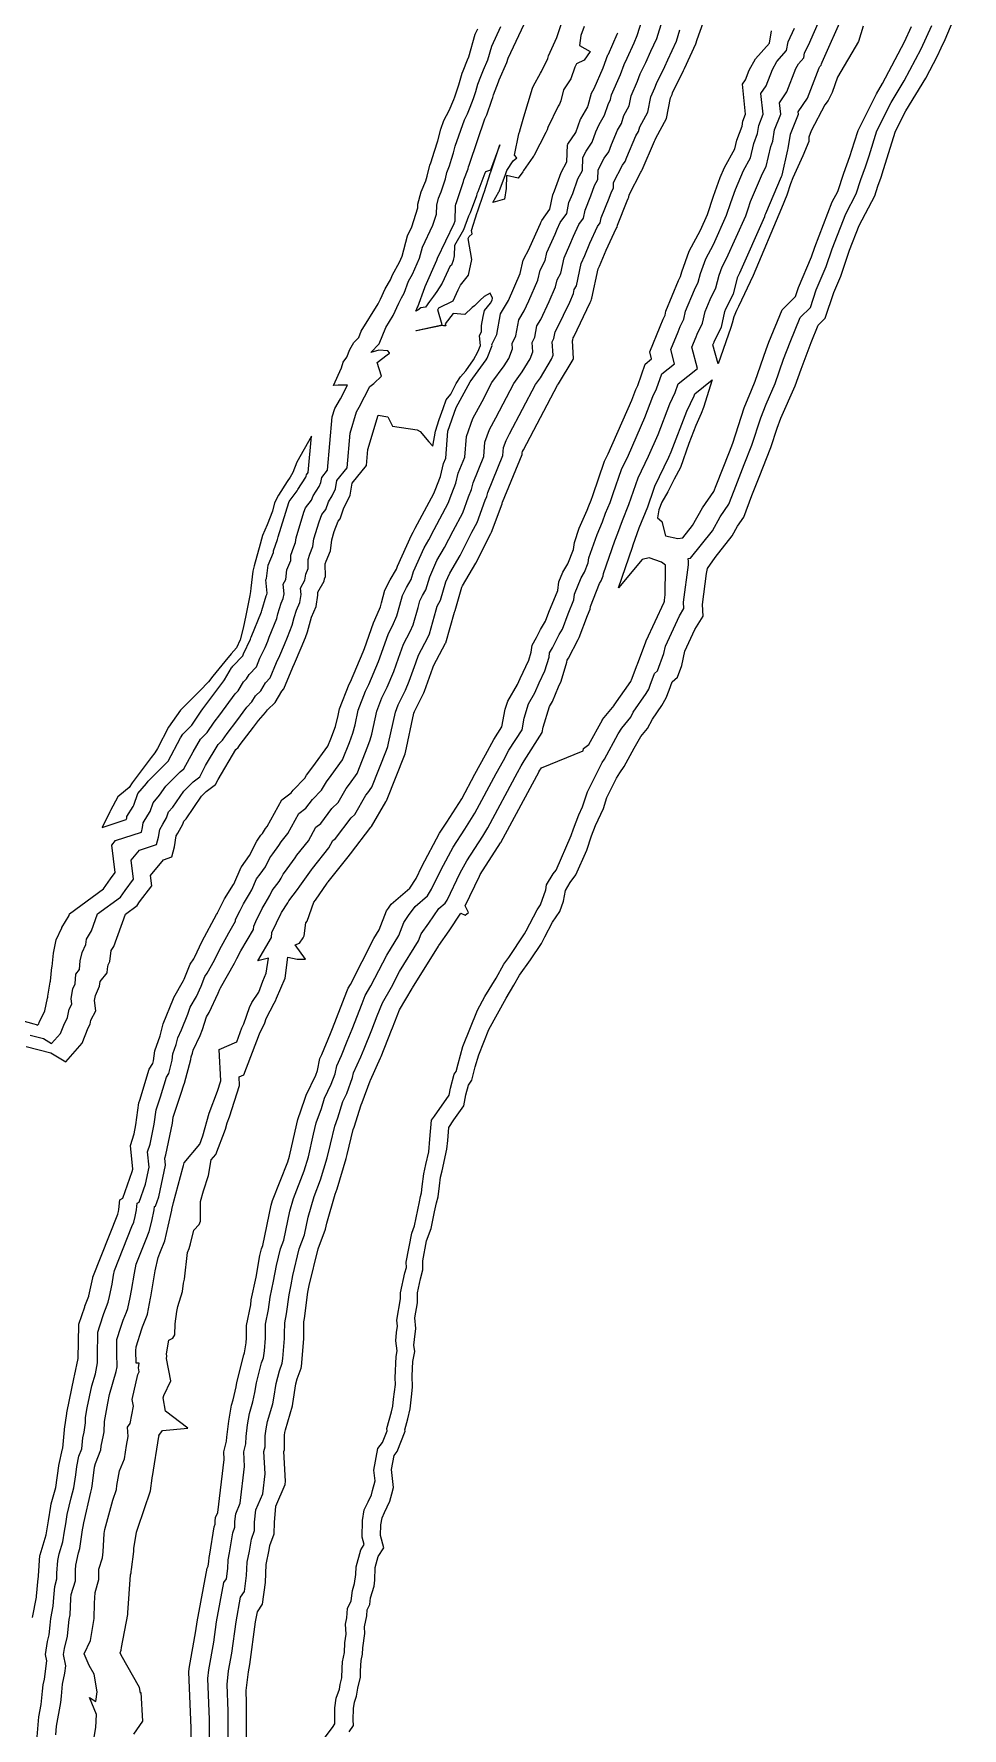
# Model space of a CAD drawing. Header units: inches. Extents: x 808357 to 808943, y 9157055 to 9157847.
# Drawn here: x 808801.4 to 808938.7, y 9157450.9 to 9157701.6 of the extents above; entities that cross this region are included whole.
import ezdxf

# ---------------------------------------------------------------- set-up
doc = ezdxf.new("R2010")
doc.units = ezdxf.units.IN
doc.header["$MEASUREMENT"] = 0

msp = doc.modelspace()

# ---------------------------------------------------------------- linework, layer by layer
for points, elevation in [([(808848.06, 9157450.36), (808848.68, 9157451.27), (808848.67, 9157452.15), (808848.71, 9157453.81), (808848.84, 9157454.76), (808849.14, 9157455.64), (808849.33, 9157456.8), (808849.73, 9157458.44), (808849.76, 9157459.38), (808849.84, 9157460.89), (808850.03, 9157461.83), (808850.07, 9157462.77), (808850.4, 9157464.9), (808850.32, 9157465.88), (808850.66, 9157467.51), (808850.73, 9157468.41), (808851.1, 9157469.17), (808851.21, 9157470.18), (808851.74, 9157471.91), (808851.88, 9157472.77), (808851.93, 9157474.65), (808852.36, 9157476.3), (808853.2, 9157477.57), (808852.72, 9157479.38), (808852.76, 9157480.99), (808852.93, 9157482.02), (808853.31, 9157482.79), (808854.1, 9157484.5), (808854.36, 9157485.57), (808854.61, 9157486.48), (808854.31, 9157489.16), (808854.7, 9157491.25), (808855.15, 9157491.84), (808856.33, 9157494.83), (808856.29, 9157495.04), (808856.76, 9157496.67), (808857.08, 9157498.13), (808857.26, 9157499.93), (808857.43, 9157501.36), (808857.37, 9157503.04), (808857.46, 9157505.13), (808857.78, 9157506.61), (808857.65, 9157507.58), (808857.72, 9157508.41), (808857.92, 9157510.02), (808857.79, 9157511.62), (808858.16, 9157513.81), (808858.16, 9157515.32), (808858.61, 9157517.35), (808858.96, 9157518.71), (808858.94, 9157520.04), (808859.5, 9157522.98), (808860.2, 9157524.84), (808860.7, 9157527.31), (808860.99, 9157528.64), (808861.24, 9157529.51), (808861.42, 9157531.14), (808861.59, 9157532.43), (808861.8, 9157533.36), (808862.52, 9157536.54), (808862.63, 9157537.84), (808862.79, 9157539.76), (808863.53, 9157540.89), (808865.02, 9157542.99), (808865.33, 9157544.59), (808865.72, 9157546.03), (808866.2, 9157546.75), (808866.72, 9157548.72), (808867.22, 9157550.51), (808868.73, 9157554.28), (808871.27, 9157558.92), (808872.44, 9157560.83), (808873.23, 9157562.3), (808874.89, 9157564.57), (808876.52, 9157566.99), (808876.98, 9157567.98), (808878.13, 9157570.14), (808879.2, 9157571.71), (808879.74, 9157573.25), (808880.04, 9157574.82), (808880.73, 9157576.01), (808881.61, 9157577.16), (808883.19, 9157580.77), (808883.9, 9157582.93), (808884.5, 9157584.45), (808885.67, 9157586.98), (808886.18, 9157588.58), (808887.62, 9157591.47), (808888.07, 9157592.22), (808888.72, 9157593.19), (808890.19, 9157595.89), (808891.22, 9157597.59), (808892.2, 9157598.77), (808892.91, 9157600.19), (808894.29, 9157602.19), (808894.95, 9157603.31), (808895.37, 9157604.45), (808895.83, 9157605.69), (808896.6, 9157606.38), (808897.25, 9157608.13), (808897.72, 9157610.23), (808899.2, 9157613.42), (808900.42, 9157615.43), (808900.33, 9157617.16), (808900.93, 9157621.74), (808901.08, 9157622.49), (808902.17, 9157624.11), (808904.71, 9157627.3), (808905.52, 9157628.74), (808906.44, 9157630.06), (808907.62, 9157633.28), (808908.68, 9157635.97), (808910.42, 9157640.38), (808911.35, 9157643.25), (808911.93, 9157644.7), (808914.04, 9157649.47), (808914.9, 9157651.98), (808916.39, 9157655.92), (808917.43, 9157658.46), (808918.47, 9157659.5), (808919.76, 9157663.28), (808920.78, 9157665.72), (808922.08, 9157669.58), (808923.49, 9157673.2), (808925.79, 9157677.6), (808926.26, 9157679.05), (808926.73, 9157680.35), (808927.1, 9157681.5), (808928.88, 9157687.15), (808930.39, 9157690.16), (808933.34, 9157695.02), (808935.08, 9157698.32), (808935.62, 9157699.52), (808936.2, 9157700.73), (808938.72, 9157706.74)], 2898), ([(808801.91, 9157449.62), (808802.17, 9157452.58), (808802.51, 9157454.41), (808802.72, 9157456.37), (808802.8, 9157457.31), (808802.98, 9157458.16), (808803.34, 9157460.88), (808803.14, 9157461.81), (808803.46, 9157463.7), (808803.71, 9157464.69), (808803.84, 9157466.13), (808803.95, 9157467.12), (808804.3, 9157468.97), (808804.36, 9157470.25), (808804.51, 9157471.88), (808804.84, 9157472.99), (808804.84, 9157473.85), (808804.97, 9157475.71), (808805.19, 9157476.7), (808805.72, 9157478.48), (808805.96, 9157480.03), (808806.15, 9157481.13), (808806.36, 9157482.5), (808806.92, 9157484.95), (808807.33, 9157486.44), (808807.62, 9157488.39), (808807.78, 9157489.62), (808808.1, 9157491.12), (808808.53, 9157492.2), (808808.67, 9157493.84), (808808.85, 9157494.68), (808809.05, 9157496.09), (808809.07, 9157496.87), (808809.32, 9157498.27), (808810.01, 9157501.55), (808810.52, 9157503.32), (808810.85, 9157504.97), (808810.82, 9157505.95), (808810.89, 9157509.49), (808811.18, 9157510.43), (808811.79, 9157512.26), (808812.04, 9157512.88), (808812.44, 9157513.9), (808812.61, 9157514.74), (808813, 9157516.58), (808813.22, 9157517.9), (808813.36, 9157518.59), (808815.93, 9157525.11), (808816.2, 9157525.75), (808816.41, 9157526.62), (808816.62, 9157527.6), (808816.7, 9157528.57), (808817, 9157528.72), (808817.93, 9157531.37), (808818.48, 9157533.9), (808818.25, 9157536.17), (808818.61, 9157537.28), (808819.23, 9157540.28), (808819.5, 9157542.36), (808820.14, 9157544.32), (808821.05, 9157547.21), (808821.37, 9157547.77), (808821.86, 9157549.71), (808822, 9157550.66), (808822.48, 9157552.05), (808822.73, 9157553.05), (808823.28, 9157554.23), (808824.21, 9157556.54), (808824.54, 9157557.55), (808825.46, 9157559.13), (808826.17, 9157560.68), (808826.72, 9157562.08), (808827.06, 9157562.59), (808828.14, 9157564.5), (808828.89, 9157566.04), (808830.25, 9157568.58), (808831.24, 9157570.28), (808831.26, 9157570.54), (808831.93, 9157571.87), (808832.41, 9157572.87), (808833.31, 9157574.31), (808833.65, 9157574.93), (808834.38, 9157576.56), (808834.92, 9157577.26), (808835.68, 9157578.32), (808836.35, 9157579.68), (808836.75, 9157580.23), (808837.66, 9157581.48), (808838, 9157582.02), (808838.99, 9157583.25), (808840.64, 9157586.22), (808841.67, 9157587.03), (808842.65, 9157588.31), (808843.97, 9157589.66), (808844.69, 9157590.91), (808845.39, 9157591.83), (808847.09, 9157594.17), (808848.1, 9157596.72), (808848.61, 9157598.09), (808848.93, 9157599.35), (808849.4, 9157601.53), (808850.48, 9157604.33), (808850.96, 9157605.3), (808852.4, 9157608.69), (808852.84, 9157609.92), (808853.86, 9157612.85), (808854.47, 9157614), (808855.1, 9157615.46), (808855.55, 9157617.04), (808855.94, 9157618.49), (808856.52, 9157619.65), (808857.23, 9157620.83), (808857.58, 9157622.03), (808859.15, 9157625.51), (808859.85, 9157626.69), (808860.62, 9157628.23), (808862.72, 9157632.14), (808863.24, 9157633.57), (808863.84, 9157635.11), (808864.2, 9157636.58), (808865.17, 9157638.94), (808865.41, 9157641.99), (808866.35, 9157644.67), (808867.71, 9157647.17), (808869.17, 9157649.96), (808871, 9157652.44), (808871.66, 9157653.53), (808872.2, 9157654.97), (808872.15, 9157655.74), (808872.7, 9157656.88), (808873.15, 9157659.26), (808873.94, 9157660.57), (808874.64, 9157662.05), (808875.96, 9157665.13), (808876.32, 9157666.62), (808877.05, 9157668.01), (808877.31, 9157669.21), (808878.53, 9157671.92), (808878.84, 9157672.65), (808879.29, 9157673.64), (808880.23, 9157674.97), (808880.57, 9157676.62), (808881.12, 9157677.97), (808881.89, 9157680.1), (808882.55, 9157681.34), (808882.61, 9157683.28), (808883.1, 9157684.21), (808884.01, 9157685.54), (808884.56, 9157687.07), (808885.03, 9157688.15), (808885.83, 9157689.53), (808886.35, 9157691.13), (808886.73, 9157691.83), (808886.87, 9157692.55), (808888.19, 9157695.55), (808888.73, 9157697.04), (808889.18, 9157697.95), (808890.19, 9157700.26), (808890.67, 9157701.3), (808891.85, 9157705.01)], 2916), ([(808830.16, 9157448.05), (808830.16, 9157453.41), (808830, 9157457.36), (808830.23, 9157459.38), (808830.7, 9157461.98), (808831.33, 9157466.64), (808832, 9157470.27), (808832.57, 9157471.12), (808832.9, 9157473.48), (808832.97, 9157475.45), (808833.31, 9157477.06), (808833.6, 9157478.86), (808834.06, 9157480.13), (808834.08, 9157481.39), (808834.24, 9157483.18), (808835.27, 9157485.58), (808835.62, 9157488.52), (808835.45, 9157491.81), (808835.64, 9157492.52), (808835.66, 9157494.14), (808835.8, 9157495.19), (808835.98, 9157496.26), (808836.75, 9157498.89), (808836.94, 9157499.74), (808837.27, 9157501.91), (808837.74, 9157503.77), (808838.16, 9157504.92), (808838.26, 9157505.58), (808838.52, 9157508.57), (808838.52, 9157509.21), (808838.54, 9157510.85), (808838.81, 9157512.18), (808839.17, 9157515.01), (808839.48, 9157516.47), (808839.73, 9157517.85), (808840.69, 9157521.8), (808841.47, 9157523.9), (808842.01, 9157526.48), (808842.89, 9157529.57), (808843.84, 9157532), (808844.83, 9157535.3), (808845.28, 9157537.28), (808845.94, 9157539.95), (808846.38, 9157541.21), (808847.14, 9157543.61), (808847.71, 9157544.81), (808848.57, 9157547.17), (808848.71, 9157547.83), (808849.81, 9157550.23), (808850.29, 9157551.39), (808851.41, 9157554.23), (808852.2, 9157556.29), (808852.97, 9157558.23), (808854.33, 9157560.52), (808855.52, 9157562.85), (808858.34, 9157567.38), (808858.73, 9157568.4), (808859.85, 9157569.99), (808861.34, 9157572.16), (808862.24, 9157572.94), (808862.54, 9157573.41), (808864.49, 9157577.44), (808865.44, 9157579.21), (808867.81, 9157582.88), (808868.57, 9157584.09), (808872.98, 9157592.29), (808873.51, 9157593.25), (808873.93, 9157594.02), (808876.61, 9157598.21), (808876.76, 9157598.99), (808877.67, 9157602.06), (808878.11, 9157602.8), (808879.01, 9157604.95), (808879.4, 9157605.78), (808880.27, 9157608.61), (808880.3, 9157608.88), (808880.48, 9157609.19), (808881.91, 9157611.97), (808882.09, 9157612.28), (808883.31, 9157615.53), (808883.69, 9157616.46), (808883.74, 9157616.83), (808885.1, 9157620.25), (808885.35, 9157620.66), (808885.63, 9157621.36), (808885.68, 9157621.71), (808887.33, 9157626.57), (808887.82, 9157627.67), (808888.48, 9157629.56), (808889.43, 9157631.92), (808890.1, 9157633.89), (808890.8, 9157635.88), (808892.35, 9157639.1), (808893.75, 9157642.27), (808895.49, 9157646.82), (808896.3, 9157648.51), (808896.74, 9157649.77), (808899.59, 9157652.06), (808898.75, 9157655.23), (808899.38, 9157656.72), (808899.55, 9157657.15), (808900.34, 9157658.75), (808900.73, 9157660.5), (808901.46, 9157662.27), (808902.3, 9157663.97), (808902.8, 9157665.86), (808903.24, 9157667.09), (808903.89, 9157668.31), (808906.71, 9157674.65), (808907.06, 9157675.7), (808907.44, 9157676.77), (808909.17, 9157680.9), (808909.75, 9157681.94), (808910.42, 9157684.88), (808910.73, 9157685.69), (808910.98, 9157687.38), (808911.89, 9157689.67), (808911.71, 9157691.37), (808912.8, 9157692.97), (808914.12, 9157696.43), (808914.5, 9157697.11), (808915.31, 9157698.02), (808915.43, 9157698.74), (808915.98, 9157699.91), (808918.33, 9157705.16)], 2904), ([(808882.83, 9157702.66), (808882.34, 9157701.31), (808882.13, 9157699.83), (808883.7, 9157698.97), (808882.82, 9157697.65), (808881.67, 9157697.14), (808881.46, 9157696.66), (808880.84, 9157694.9), (808879.77, 9157693.29), (808879.35, 9157691.66), (808879.15, 9157691.18), (808878.97, 9157690.88), (808877.46, 9157687.73), (808877.33, 9157687.36), (808877.13, 9157686.99), (808875.37, 9157683.53), (808875.33, 9157683.46), (808875.24, 9157683.34), (808873.86, 9157681.33), (808873.75, 9157681.17), (808873.08, 9157680.2), (808871.35, 9157680.6), (808871.28, 9157678.71), (808871.03, 9157677.12), (808869.33, 9157676.59), (808870.2, 9157678.19), (808870.23, 9157678.26), (808871.16, 9157680.75), (808871.38, 9157681.36), (808872.33, 9157682.79), (808872.84, 9157683.23), (808872.53, 9157683.6), (808873.17, 9157686.77), (808873.3, 9157687.19), (808873.3, 9157687.2), (808873.88, 9157689.27), (808875.18, 9157693.54), (808875.3, 9157693.89), (808876.34, 9157695.75), (808876.52, 9157696.01), (808877.42, 9157697.93), (808877.56, 9157698.31), (808878.77, 9157701.02), (808878.9, 9157701.45), (808879.99, 9157704.78)], 2918), ([(808924.06, 9157702.71), (808923.38, 9157700.41), (808920.29, 9157695.14), (808919.5, 9157692.89), (808918.9, 9157691.7), (808918.4, 9157691.06), (808916.38, 9157687.2), (808916.03, 9157686.27), (808916.05, 9157685.64), (808915.18, 9157683.52), (808913.69, 9157680.24), (808913.33, 9157679.38), (808912.77, 9157677.72), (808912, 9157675.78), (808907.79, 9157665.83), (808905.64, 9157661.25), (808905.36, 9157660.66), (808904.96, 9157659.68), (808904.72, 9157658.78), (808904.49, 9157658.1), (808902.63, 9157652.73), (808901.87, 9157655.58), (808902.03, 9157655.94), (808902.07, 9157656.04), (808903.12, 9157658.16), (808903.63, 9157660.49), (808903.79, 9157660.87), (808904.9, 9157663.11), (808905.56, 9157665.62), (808905.67, 9157665.92), (808905.83, 9157666.22), (808909.54, 9157674.55), (808909.61, 9157674.78), (808909.69, 9157675), (808911.98, 9157680.46), (808912.08, 9157680.64), (808912.94, 9157684.39), (808913.01, 9157684.58), (808913.33, 9157686.74), (808914.5, 9157689.67), (808914.46, 9157690.01), (808915.87, 9157692.07), (808917.58, 9157696.56), (808917.67, 9157696.72), (808917.87, 9157696.94), (808917.9, 9157697.12), (808918.03, 9157697.4), (808921.23, 9157704.56)], 2902), ([(808799.63, 9157555.57), (808801.43, 9157555.08), (808801.75, 9157555), (808801.95, 9157554.88), (808802.16, 9157555.12), (808802.23, 9157555.32), (808803.05, 9157557.01), (808803.42, 9157558.89), (808803.5, 9157559.03), (808803.48, 9157559.19), (808803.85, 9157561.29), (808803.9, 9157561.4), (808804.09, 9157563.5), (808804.15, 9157563.58), (808804.31, 9157565.58), (808804.72, 9157567.53), (808805.56, 9157569.32), (808805.57, 9157569.36), (808806.64, 9157571.15), (808806.72, 9157571.37), (808811.72, 9157575.06), (808812.74, 9157576.53), (808813.47, 9157577.5), (808812.96, 9157581.54), (808813.51, 9157582.22), (808817.34, 9157583.47), (808817.51, 9157584.13), (808817.61, 9157584.82), (808818.3, 9157585.95), (808818.63, 9157586.53), (808819.09, 9157587.82), (808820.03, 9157588.91), (808820.96, 9157590.26), (808823.07, 9157592.37), (808823.63, 9157592.81), (808824.97, 9157595.35), (808826.08, 9157597.2), (808827.07, 9157598.18), (808828.09, 9157599.71), (808828.93, 9157600.8), (808831.22, 9157603.9), (808831.64, 9157604.36), (808832.43, 9157605.72), (808832.89, 9157606.13), (808833.25, 9157606.78), (808834.34, 9157607.92), (808834.86, 9157609.18), (808835.62, 9157610.8), (808836.01, 9157611.71), (808836.25, 9157612.31), (808837.36, 9157615.08), (808837.53, 9157615.75), (808838.02, 9157617.36), (808838.31, 9157618.03), (808838.43, 9157618.74), (808838.3, 9157620.17), (808838.69, 9157620.85), (808838.86, 9157622.28), (808839.44, 9157623.66), (808839.43, 9157624.42), (808839.86, 9157625.69), (808840.11, 9157626.33), (808840.2, 9157627.01), (808841.37, 9157630.8), (808841.6, 9157631.42), (808842.5, 9157632.57), (808842.72, 9157633.23), (808843.61, 9157634.59), (808843.88, 9157635.2), (808844, 9157635.92), (808844.88, 9157637.01), (808845.56, 9157644.89), (808845.95, 9157646.16), (808846.76, 9157647.56), (808847.82, 9157649.6), (808846.42, 9157649.61), (808845.74, 9157649.54), (808846.91, 9157652.14), (808847.18, 9157652.98), (808847.71, 9157653.73), (808848.14, 9157654.85), (808848.73, 9157655.91), (808849.47, 9157656.65), (808849.84, 9157657.6), (808852.34, 9157661.6), (808852.69, 9157662.33), (808853.4, 9157663.84), (808854.19, 9157665.19), (808854.45, 9157665.91), (808855.52, 9157667.8), (808855.91, 9157668.68), (808856.69, 9157671.68), (808857.33, 9157673.01), (808858.23, 9157675.83), (808858.24, 9157676.38), (808858.71, 9157678.2), (808859.38, 9157679.8), (808859.61, 9157680.49), (808860, 9157682.16), (808860.12, 9157682.48), (808860.67, 9157684.19), (808861.19, 9157685.76), (808861.63, 9157687.48), (808862.06, 9157688.73), (808862.87, 9157690.21), (808863.54, 9157691.84), (808863.69, 9157692.26), (808864.29, 9157694), (808864.77, 9157695.76), (808864.9, 9157696.1), (808865.54, 9157697.72), (808865.75, 9157698.17), (808866.72, 9157701.5), (808867.08, 9157702.29)], 2924), ([(808800.28, 9157551.73), (808803.93, 9157550.83), (808806.18, 9157549.46), (808808.59, 9157552.22), (808809.48, 9157554.53), (808809.74, 9157555.06), (808809.86, 9157555.65), (808810.61, 9157557.03), (808810.39, 9157558.53), (808810.53, 9157559.28), (808811.15, 9157560.66), (808811.21, 9157561.38), (808812.26, 9157562.67), (808812.3, 9157563.25), (808812.42, 9157563.82), (808812.67, 9157564.34), (808812.88, 9157565.94), (808813.24, 9157566.54), (808814.99, 9157571.34), (808816.72, 9157572.62), (808817.07, 9157573.13), (808818.86, 9157575.54), (808818.67, 9157577.05), (808820.58, 9157579.38), (808821.82, 9157579.79), (808822.23, 9157581.31), (808822.46, 9157582.9), (808822.72, 9157583.32), (808823.47, 9157584.65), (808823.62, 9157585.09), (808823.94, 9157585.45), (808826.23, 9157588.76), (808826.93, 9157589.47), (808828.28, 9157590.51), (808828.67, 9157591.26), (808831.32, 9157595.67), (808831.62, 9157595.96), (808831.92, 9157596.42), (808833.93, 9157599.01), (808834.64, 9157599.98), (808835.71, 9157601.15), (808835.96, 9157601.57), (808837.14, 9157602.65), (808838.08, 9157604.34), (808838.4, 9157604.67), (808839.73, 9157607.89), (808839.97, 9157608.41), (808840.97, 9157610.73), (808841.58, 9157612.27), (808841.92, 9157613.11), (808842.32, 9157614.74), (808842.48, 9157615.26), (808843.18, 9157616.85), (808843.45, 9157618.52), (808843.41, 9157618.96), (808844.36, 9157620.61), (808844.4, 9157620.96), (808844.54, 9157621.3), (808844.53, 9157623.14), (808844.67, 9157623.54), (808845.28, 9157625.08), (808845.49, 9157626.71), (808845.86, 9157627.92), (808846.44, 9157629.46), (808846.72, 9157629.82), (808847.26, 9157631.44), (808847.54, 9157631.87), (808848.2, 9157633.33), (808848.5, 9157635.08), (808850.62, 9157637.71), (808850.83, 9157640.08), (808852.36, 9157645.15), (808853.78, 9157644.89), (808854.45, 9157643.51), (808858.13, 9157642.96), (808858.57, 9157642.73), (808859.86, 9157641.22), (808860.43, 9157640.57), (808860.82, 9157642.76), (808861.37, 9157644.49), (808861.95, 9157646.16), (808862.41, 9157647.43), (808863.09, 9157648.26), (808863.89, 9157649.82), (808864.55, 9157650.84), (808865.3, 9157651.72), (808866.43, 9157653.33), (808867.08, 9157654.52), (808867.47, 9157655.44), (808867.35, 9157656.88), (808867.65, 9157657.52), (808867.62, 9157658.44), (808867.89, 9157659.76), (808868.07, 9157660.66), (808868.97, 9157661.72), (808869.22, 9157662.17), (808869.26, 9157662.44), (808868.93, 9157663.19), (808868.05, 9157662.72), (808867.46, 9157662.16), (808866.59, 9157661.35), (808866.24, 9157661.09), (808865.18, 9157660.04), (808863.46, 9157660.19), (808862.28, 9157658.66), (808862.38, 9157658.38), (808862.01, 9157658.38), (808861.83, 9157658.42), (808858.02, 9157657.61), (808857.96, 9157657.61), (808857.94, 9157657.65), (808857.95, 9157657.66), (808857.96, 9157657.68), (808861.82, 9157658.5), (808861.82, 9157658.54), (808861.19, 9157660.75), (808861.34, 9157661.03), (808863.44, 9157662.07), (808864.2, 9157663.68), (808864.53, 9157664.39), (808865.71, 9157665.88), (808866.18, 9157668.19), (808865.65, 9157671.28), (808865.8, 9157671.6), (808866.26, 9157671.97), (808866.14, 9157672.45), (808866.99, 9157675.12), (808867.05, 9157675.25), (808867.96, 9157677.98), (808868.01, 9157678.07), (808868.98, 9157681.04), (808869, 9157681.1), (808869.02, 9157681.15), (808870.35, 9157685.14), (808868.96, 9157681.41), (808868.22, 9157681.13), (808868.18, 9157680.98), (808868.15, 9157680.93), (808867.07, 9157678.18), (808866.96, 9157677.89), (808866.88, 9157677.58), (808865.97, 9157675.08), (808865.73, 9157674.61), (808864.96, 9157672.55), (808863.65, 9157670.27), (808863.59, 9157668.73), (808863.43, 9157668.03), (808863.18, 9157667.36), (808862.99, 9157667.24), (808861.8, 9157664.68), (808861.01, 9157663.45), (808860.54, 9157662.75), (808859.95, 9157661.98), (808859.34, 9157661.15), (808858.65, 9157661.03), (808858.22, 9157660.71), (808857.9, 9157660.54), (808858.17, 9157661.12), (808858.19, 9157661.16), (808858.21, 9157661.2), (808859.23, 9157664.03), (808859.31, 9157664.17), (808861.03, 9157668.06), (808861.11, 9157668.38), (808863.6, 9157673.53), (808863.73, 9157673.92), (808863.78, 9157676.1), (808863.84, 9157676.36), (808863.94, 9157676.59), (808864.98, 9157679.74), (808865.03, 9157679.98), (808865.64, 9157681.6), (808865.73, 9157681.88), (808865.82, 9157682.14), (808865.89, 9157682.42), (808868.14, 9157689), (808868.28, 9157689.27), (808868.4, 9157689.56), (808869.18, 9157691.74), (808869.32, 9157692.13), (808869.42, 9157692.52), (808870.14, 9157694.46), (808870.27, 9157694.78), (808871.39, 9157697.31), (808871.59, 9157697.99), (808873.92, 9157702.99)], 2920), ([(808800.86, 9157553.4), (808802.84, 9157552.92), (808804.06, 9157552.17), (808805.37, 9157553.67), (808805.86, 9157554.92), (808806.4, 9157556.04), (808806.64, 9157557.27), (808807.06, 9157558.03), (808806.94, 9157558.86), (808807.19, 9157560.28), (808807.53, 9157561.03), (808807.65, 9157562.44), (808808.2, 9157563.13), (808808.3, 9157564.41), (808808.57, 9157565.67), (808809.12, 9157566.83), (808809.22, 9157567.65), (808809.94, 9157568.84), (808810.86, 9157571.36), (808814.22, 9157573.84), (808814.91, 9157574.83), (808816.16, 9157576.52), (808815.81, 9157579.3), (808817.04, 9157580.8), (808819.58, 9157581.63), (808819.87, 9157582.72), (808820.04, 9157583.86), (808820.51, 9157584.64), (808821.05, 9157585.59), (808821.36, 9157586.46), (808821.99, 9157587.18), (808823.59, 9157589.51), (808825, 9157590.92), (808825.96, 9157591.66), (808826.82, 9157593.3), (808828.7, 9157596.43), (808829.34, 9157597.07), (808830, 9157598.06), (808831.43, 9157599.91), (808832.93, 9157601.94), (808833.68, 9157602.75), (808834.19, 9157603.64), (808835.01, 9157604.39), (808835.67, 9157605.56), (808836.37, 9157606.29), (808837.29, 9157608.54), (808837.79, 9157609.61), (808838.49, 9157611.22), (808838.92, 9157612.29), (808839.64, 9157614.09), (808839.92, 9157615.24), (808840.25, 9157616.31), (808840.75, 9157617.44), (808840.94, 9157618.63), (808840.85, 9157619.56), (808841.52, 9157620.73), (808841.63, 9157621.62), (808841.99, 9157622.48), (808841.98, 9157623.78), (808842.26, 9157624.61), (808842.69, 9157625.71), (808842.84, 9157626.86), (808843.61, 9157629.36), (808844.02, 9157630.44), (808844.61, 9157631.19), (808844.99, 9157632.34), (808845.57, 9157633.23), (808846.04, 9157634.27), (808846.25, 9157635.5), (808847.75, 9157637.36), (808848.2, 9157642.49), (808849.15, 9157645.66), (808849.56, 9157646.35), (808851.14, 9157649.38), (808851.72, 9157649.84), (808852.84, 9157650.94), (808852.22, 9157652.96), (808853.69, 9157654.08), (808854.02, 9157654.31), (808854.03, 9157654.35), (808854.02, 9157654.37), (808853.78, 9157654.69), (808852.43, 9157654.76), (808851.26, 9157654.44), (808852.5, 9157655.7), (808853.46, 9157658.13), (808854.57, 9157659.89), (808855.43, 9157661.73), (808855.79, 9157662.5), (808856.2, 9157663.19), (808856.84, 9157664.97), (808857.42, 9157665.99), (808858.47, 9157668.37), (808858.9, 9157670.03), (808860.46, 9157673.27), (808860.98, 9157674.88), (808861.01, 9157676.24), (808861.28, 9157677.28), (808861.66, 9157678.19), (808862.29, 9157680.11), (808862.52, 9157681.07), (808862.88, 9157682.04), (808863.2, 9157683.04), (808863.5, 9157683.95), (808863.76, 9157684.95), (808865.1, 9157688.86), (808865.58, 9157689.74), (808865.97, 9157690.7), (808866.43, 9157692), (808866.81, 9157693.06), (808867.1, 9157694.14), (808867.52, 9157695.28), (808867.91, 9157696.25), (808868.57, 9157697.74), (808869.16, 9157699.75), (808870.5, 9157702.64)], 2922), ([(808801.24, 9157467.26), (808801.8, 9157470.3), (808801.81, 9157470.43), (808802.06, 9157473.06), (808802.12, 9157473.27), (808802.12, 9157473.43), (808802.32, 9157476.44), (808802.34, 9157476.53), (808803.23, 9157479.48), (808803.28, 9157479.79), (808803.58, 9157481.55), (808803.92, 9157483.73), (808804, 9157484.08), (808804.67, 9157486.51), (808805.13, 9157489.69), (808805.14, 9157489.74), (808805.67, 9157492.21), (808805.71, 9157492.31), (808805.94, 9157495.04), (808805.96, 9157495.11), (808806.28, 9157497.44), (808806.28, 9157497.47), (808806.29, 9157497.54), (808807.4, 9157502.82), (808807.45, 9157503), (808807.97, 9157505.57), (808807.97, 9157505.58), (808808.06, 9157510.58), (808808.09, 9157510.66), (808808.95, 9157513.25), (808808.98, 9157513.32), (808809.55, 9157514.79), (808809.56, 9157514.86), (808810.13, 9157517.51), (808810.14, 9157517.58), (808810.15, 9157517.62), (808813.83, 9157526.96), (808813.9, 9157527.13), (808813.96, 9157527.36), (808814.01, 9157527.62), (808814.14, 9157529.07), (808814.58, 9157529.29), (808815.97, 9157533.24), (808816.05, 9157533.6), (808815.7, 9157537.12), (808816.26, 9157538.85), (808816.53, 9157540.15), (808816.95, 9157543.41), (808817.08, 9157543.81), (808818.5, 9157548.37), (808819.01, 9157549.25), (808819.1, 9157549.61), (808819.32, 9157551.12), (808820.09, 9157553.33), (808820.48, 9157554.91), (808820.56, 9157555.09), (808822.06, 9157558.83), (808822.11, 9157558.98), (808823.57, 9157561.5), (808823.66, 9157561.7), (808824.53, 9157563.93), (808825.07, 9157564.74), (808825.17, 9157564.92), (808826.34, 9157567.32), (808828.46, 9157571.28), (808828.58, 9157571.48), (808828.58, 9157571.51), (808829.58, 9157573.5), (808829.61, 9157573.57), (808830.97, 9157575.73), (808830.99, 9157575.77), (808832.11, 9157578.28), (808832.15, 9157578.33), (808833.34, 9157579.99), (808834.39, 9157582.13), (808835.02, 9157582.99), (808835.24, 9157583.28), (808835.69, 9157584), (808835.95, 9157584.32), (808838.12, 9157588.23), (808839.48, 9157589.29), (808839.78, 9157589.68), (808841.51, 9157591.46), (808841.77, 9157591.9), (808842.68, 9157593.11), (808844.93, 9157596.19), (808845.36, 9157597.28), (808846.03, 9157599.08), (808846.44, 9157600.73), (808846.65, 9157601.69), (808848.06, 9157605.34), (808848.25, 9157605.72), (808850.13, 9157610.15), (808850.31, 9157610.63), (808851.64, 9157614.45), (808851.85, 9157614.86), (808852.68, 9157616.79), (808852.85, 9157617.37), (808853.36, 9157619.28), (808854.13, 9157620.81), (808855.06, 9157622.36), (808855.19, 9157622.81), (808857.26, 9157627.38), (808857.53, 9157627.83), (808857.82, 9157628.42), (808860.58, 9157633.57), (808860.77, 9157634.07), (808861.55, 9157636.09), (808862.02, 9157638.02), (808862.35, 9157638.81), (808862.66, 9157642.79), (808863.89, 9157646.3), (808865.66, 9157649.55), (808865.94, 9157650.09), (808868.33, 9157653.32), (808868.49, 9157653.58), (808869.19, 9157655.45), (808869.18, 9157655.61), (808869.89, 9157657.08), (808870.46, 9157660.15), (808871.48, 9157661.85), (808871.62, 9157662.13), (808873.33, 9157666.12), (808873.79, 9157668.06), (808874.74, 9157669.86), (808874.77, 9157670.02), (808876.35, 9157673.49), (808876.43, 9157673.68), (808876.54, 9157673.94), (808877.74, 9157675.63), (808878.18, 9157677.75), (808878.42, 9157678.34), (808879.41, 9157681.06), (808880.26, 9157682.65), (808880.34, 9157685.13), (808880.4, 9157685.25), (808881.58, 9157686.98), (808882.29, 9157688.94), (808882.31, 9157688.98), (808883.34, 9157690.75), (808883.41, 9157690.97), (808883.88, 9157692.78), (808884.31, 9157693.49), (808885.64, 9157696.54), (808886.34, 9157698.44), (808886.4, 9157698.56), (808887.7, 9157701.53), (808887.78, 9157701.7)], 2918), ([(808804.67, 9157449.92), (808804.78, 9157451.21), (808805.43, 9157454.68), (808805.53, 9157455.61), (808805.68, 9157457.41), (808806.01, 9157459.03), (808806.15, 9157460.1), (808805.79, 9157461.82), (808805.94, 9157462.68), (808806.4, 9157464.49), (808806.45, 9157465.05), (808806.67, 9157466.97), (808806.8, 9157467.64), (808806.9, 9157470.07), (808806.96, 9157470.69), (808807.57, 9157472.71), (808807.57, 9157474.27), (808807.62, 9157474.99), (808808.03, 9157476.86), (808808.22, 9157477.48), (808808.64, 9157480.26), (808808.72, 9157480.71), (808808.8, 9157481.27), (808809.85, 9157485.83), (808810, 9157486.38), (808810.11, 9157487.1), (808810.42, 9157489.5), (808810.53, 9157490.03), (808811.35, 9157492.09), (808811.4, 9157492.64), (808811.75, 9157494.24), (808811.82, 9157494.73), (808811.86, 9157496.27), (808812.35, 9157499), (808812.62, 9157500.28), (808813.59, 9157503.65), (808813.73, 9157504.37), (808813.68, 9157506.32), (808813.72, 9157508.4), (808814.28, 9157510.2), (808814.64, 9157511.27), (808815.11, 9157512.44), (808815.33, 9157513.01), (808815.66, 9157514.62), (808815.88, 9157515.64), (808816.31, 9157518.23), (808816.58, 9157519.56), (808818.03, 9157523.26), (808818.49, 9157524.37), (808818.86, 9157525.89), (808819.22, 9157527.57), (808819.26, 9157528.06), (808819.41, 9157528.14), (808819.89, 9157529.49), (808820.91, 9157534.21), (808820.8, 9157535.22), (808820.97, 9157535.72), (808821.94, 9157540.4), (808822.05, 9157541.31), (808823.21, 9157544.84), (808823.59, 9157546.06), (808823.73, 9157546.3), (808824.63, 9157549.82), (808824.68, 9157550.21), (808824.88, 9157550.78), (808824.98, 9157551.19), (808826, 9157553.37), (808826.36, 9157554.26), (808826.98, 9157556.12), (808827.35, 9157556.76), (808828.68, 9157559.65), (808828.91, 9157560.23), (808829.05, 9157560.44), (808831.11, 9157564.08), (808831.44, 9157564.76), (808832.05, 9157565.89), (808833.9, 9157569.08), (808833.94, 9157569.56), (808834.27, 9157570.23), (808835.2, 9157572.16), (808835.66, 9157572.89), (808836.31, 9157574.08), (808836.65, 9157574.84), (808837.69, 9157576.18), (808838.02, 9157576.64), (808838.31, 9157577.24), (808838.49, 9157577.47), (808840.08, 9157579.68), (808840.31, 9157580.05), (808842.03, 9157582.19), (808843.15, 9157584.21), (808843.86, 9157584.76), (808845.51, 9157586.94), (808846.43, 9157587.87), (808847.62, 9157589.92), (808848.09, 9157590.55), (808849.26, 9157592.15), (808850.84, 9157596.16), (808851.19, 9157597.11), (808851.41, 9157597.98), (808852.15, 9157601.37), (808852.9, 9157603.32), (808853.67, 9157604.89), (808854.67, 9157607.24), (808855.38, 9157609.2), (808856.09, 9157611.25), (808857.09, 9157613.13), (808857.52, 9157614.13), (808858.25, 9157616.7), (808858.51, 9157617.69), (808858.91, 9157618.49), (808859.4, 9157619.3), (808859.97, 9157621.25), (808861.05, 9157623.63), (808862.18, 9157625.55), (808863.42, 9157628.03), (808864.85, 9157630.72), (808865.72, 9157633.06), (808866.13, 9157634.13), (808866.38, 9157635.14), (808867.99, 9157639.06), (808868.15, 9157641.18), (808868.81, 9157643.04), (808869.75, 9157644.78), (808872.4, 9157649.83), (808873.67, 9157651.56), (808874.84, 9157653.49), (808875.21, 9157654.5), (808875.13, 9157655.88), (808875.51, 9157656.69), (808875.83, 9157658.37), (808876.39, 9157659.3), (808877.66, 9157661.97), (808878.59, 9157664.13), (808878.84, 9157665.18), (808879.35, 9157666.16), (808879.84, 9157668.41), (808880.72, 9157670.35), (808881.25, 9157671.62), (808882.04, 9157673.34), (808882.71, 9157674.3), (808882.96, 9157675.5), (808883.81, 9157677.61), (808884.37, 9157679.14), (808884.85, 9157680.04), (808884.89, 9157681.43), (808885.8, 9157683.16), (808886.45, 9157684.11), (808886.84, 9157685.19), (808887.75, 9157687.32), (808888.33, 9157688.32), (808888.7, 9157689.47), (808889.48, 9157690.91), (808889.78, 9157692.4), (808890.73, 9157694.57), (808891.12, 9157695.64), (808891.96, 9157697.35), (808892.68, 9157698.98), (808893.56, 9157700.89), (808894.42, 9157703.58)], 2914), ([(808809.98, 9157447.51), (808810.57, 9157450.99), (808810.68, 9157452.91), (808809.64, 9157455.42), (808810.59, 9157454.85), (808810.77, 9157456.25), (808810.34, 9157458.9), (808809.63, 9157460.15), (808808.89, 9157461.87), (808809.78, 9157463.85), (808810.08, 9157465.66), (808810.36, 9157467.13), (808810.38, 9157469.4), (808810.49, 9157470.97), (808811.06, 9157472.9), (808811.04, 9157474.41), (808811.56, 9157476.12), (808811.66, 9157476.97), (808811.85, 9157479.72), (808811.94, 9157480.29), (808813.1, 9157484.62), (808813.65, 9157486.23), (808813.72, 9157486.79), (808814.08, 9157488.99), (808814.83, 9157490.75), (808815.14, 9157492.7), (808815.39, 9157494.04), (808815.29, 9157495.44), (808815.66, 9157495.95), (808816.14, 9157498.52), (808815.95, 9157499.54), (808816.81, 9157503.24), (808816.99, 9157503.62), (808816.88, 9157504.2), (808816.98, 9157504.91), (808816.58, 9157504.88), (808816.53, 9157506.7), (808816.54, 9157507.31), (808817.38, 9157509.96), (808817.48, 9157510.28), (808818.17, 9157512), (808818.22, 9157512.13), (808818.7, 9157514.49), (808818.75, 9157514.71), (808819.39, 9157518.55), (808819.79, 9157520.52), (808820.14, 9157521.41), (808820.79, 9157522.99), (808821.31, 9157525.15), (808821.82, 9157527.54), (808821.82, 9157527.56), (808821.83, 9157527.56), (808821.85, 9157527.61), (808822.07, 9157528.66), (808823.45, 9157533.8), (808823.57, 9157534.16), (808823.64, 9157534.54), (808825.96, 9157537.3), (808826.43, 9157538.51), (808827.36, 9157541.86), (808828.58, 9157545.13), (808829.07, 9157546.67), (808828.81, 9157551.32), (808831.43, 9157552.46), (808832.21, 9157554.52), (808832.48, 9157555.08), (808833.31, 9157557.52), (808833.69, 9157558.24), (808834.69, 9157559.77), (808835.31, 9157561.41), (808835.81, 9157562.58), (808836.11, 9157564.83), (808834.54, 9157564.4), (808836.57, 9157567.88), (808836.61, 9157568.59), (808836.61, 9157568.59), (808837.99, 9157571.46), (808838, 9157571.47), (808838.06, 9157571.58), (808839, 9157572.98), (808839.12, 9157573.32), (808840.43, 9157574.99), (808840.75, 9157575.45), (808842.51, 9157577.88), (808842.63, 9157578.07), (808845.07, 9157581.12), (808845.67, 9157582.21), (808846.05, 9157582.5), (808848.38, 9157585.56), (808848.88, 9157586.07), (808850.54, 9157588.93), (808850.8, 9157589.27), (808851.43, 9157590.13), (808853.58, 9157595.6), (808853.77, 9157596.12), (808853.89, 9157596.6), (808854.89, 9157601.2), (808855.32, 9157602.31), (808856.38, 9157604.47), (808856.94, 9157605.79), (808857.91, 9157608.49), (808858.31, 9157609.65), (808859.71, 9157612.27), (808859.93, 9157612.8), (808860.95, 9157616.36), (808861.09, 9157616.9), (808861.31, 9157617.33), (808861.57, 9157617.77), (808862.35, 9157620.47), (808862.94, 9157621.76), (808864.5, 9157624.41), (808866.21, 9157627.84), (808866.99, 9157629.29), (808868.19, 9157632.56), (808868.42, 9157633.14), (808868.56, 9157633.7), (808870.81, 9157639.19), (808870.9, 9157640.38), (808871.26, 9157641.42), (808871.79, 9157642.39), (808875.62, 9157649.71), (808876.34, 9157650.68), (808878.01, 9157653.44), (808878.23, 9157654.02), (808878.1, 9157656.02), (808878.33, 9157656.49), (808878.51, 9157657.48), (808878.84, 9157658.02), (808880.68, 9157661.89), (808881.22, 9157663.14), (808881.36, 9157663.74), (808881.66, 9157664.31), (808882.38, 9157667.61), (808882.91, 9157668.78), (808883.67, 9157670.6), (808884.78, 9157673.04), (808885.2, 9157673.63), (808885.35, 9157674.37), (808886.51, 9157677.24), (808886.85, 9157678.18), (808887.14, 9157678.73), (808887.17, 9157679.58), (808888.5, 9157682.12), (808888.88, 9157682.68), (808889.11, 9157683.31), (808890.47, 9157686.5), (808890.83, 9157687.1), (808891.05, 9157687.8), (808892.23, 9157689.98), (808892.69, 9157692.26), (808893.27, 9157693.59), (808893.51, 9157694.24), (808894.75, 9157696.74), (808895.17, 9157697.71), (808896.45, 9157700.48), (808896.98, 9157702.15)], 2912), ([(808816.19, 9157450.03), (808817.53, 9157451.94), (808817.31, 9157456.16), (808817.2, 9157456.09), (808817.06, 9157456.93), (808814.32, 9157461.71), (808814.18, 9157462.05), (808814.35, 9157462.45), (808814.41, 9157462.81), (808815.33, 9157467.71), (808815.34, 9157467.96), (808815.73, 9157473.57), (808815.82, 9157473.86), (808815.81, 9157474.09), (808815.89, 9157474.35), (808816.19, 9157477.02), (808816.22, 9157477.48), (808816.63, 9157479.88), (808816.8, 9157480.5), (808818.68, 9157485.99), (808818.91, 9157487.89), (808818.93, 9157488.04), (808818.98, 9157488.15), (808819.92, 9157494.04), (808819.94, 9157494.11), (808819.93, 9157494.2), (808820.46, 9157494.93), (808824.2, 9157495.27), (808820.92, 9157497.78), (808820.55, 9157499.75), (808820.63, 9157500.11), (808821.67, 9157502.3), (808821.03, 9157505.61), (808821.07, 9157505.93), (808821.04, 9157506.3), (808821.38, 9157508.31), (808821.99, 9157508.62), (808822.28, 9157509.07), (808822.34, 9157510.7), (808822.58, 9157512.56), (808822.73, 9157513.3), (808823.4, 9157515.49), (808823.56, 9157516.75), (808823.71, 9157517.34), (808824.14, 9157521.27), (808824.41, 9157521.84), (808824.59, 9157522.56), (808825.11, 9157524.56), (808825.88, 9157525.42), (808826.07, 9157525.9), (808826.07, 9157528.81), (808826.5, 9157530.4), (808827.25, 9157532.66), (808827.65, 9157534.96), (808828.32, 9157535.76), (808829.77, 9157539.51), (808830.03, 9157540.43), (808830.36, 9157541.32), (808831.84, 9157545.97), (808831.77, 9157547.24), (808832.48, 9157547.55), (808834.78, 9157553.61), (808835.57, 9157555.27), (808835.78, 9157555.89), (808836.95, 9157558.14), (808837.19, 9157558.5), (808837.33, 9157558.89), (808838.6, 9157561.85), (808839.01, 9157564.94), (808840.35, 9157564.68), (808841.6, 9157564.66), (808840.07, 9157566.79), (808840.74, 9157567.03), (808841.28, 9157567.8), (808841.42, 9157568.1), (808841.67, 9157570.04), (808841.86, 9157570.31), (808842.85, 9157573.08), (808843.1, 9157573.39), (808844.79, 9157575.89), (808844.93, 9157576.09), (808844.94, 9157576.1), (808848.1, 9157580.05), (808848.19, 9157580.2), (808848.24, 9157580.24), (808851.25, 9157584.19), (808851.34, 9157584.28), (808853.47, 9157587.94), (808853.5, 9157587.99), (808853.6, 9157588.11), (808856.32, 9157595.04), (808856.35, 9157595.14), (808856.38, 9157595.23), (808857.64, 9157601.04), (808857.74, 9157601.3), (808859.09, 9157604.06), (808859.21, 9157604.33), (808860.45, 9157607.78), (808860.54, 9157608.05), (808862.32, 9157611.41), (808862.35, 9157611.46), (808863.64, 9157616.03), (808863.67, 9157616.11), (808863.7, 9157616.17), (808863.74, 9157616.24), (808864.74, 9157619.69), (808864.83, 9157619.89), (808866.82, 9157623.27), (808869.01, 9157627.65), (808869.12, 9157627.86), (808870.67, 9157632.05), (808870.71, 9157632.16), (808870.74, 9157632.26), (808873.63, 9157639.32), (808873.65, 9157639.57), (808873.72, 9157639.79), (808873.84, 9157640), (808878.85, 9157649.58), (808879.01, 9157649.8), (808881.19, 9157653.4), (808881.24, 9157653.54), (808881.07, 9157656.15), (808881.14, 9157656.29), (808881.2, 9157656.59), (808881.29, 9157656.75), (808883.7, 9157661.81), (808883.85, 9157662.14), (808883.88, 9157662.31), (808883.96, 9157662.46), (808884.91, 9157666.81), (808885.1, 9157667.21), (808886.08, 9157669.57), (808887.53, 9157672.75), (808887.68, 9157672.97), (808887.74, 9157673.24), (808889.2, 9157676.87), (808889.33, 9157677.22), (808889.44, 9157677.42), (808889.45, 9157677.73), (808891.2, 9157681.08), (808891.31, 9157681.24), (808891.38, 9157681.43), (808893.2, 9157685.67), (808893.32, 9157685.88), (808893.41, 9157686.14), (808894.98, 9157689.06), (808895.6, 9157692.11), (808895.81, 9157692.6), (808895.9, 9157692.85), (808897.53, 9157696.13), (808897.67, 9157696.44), (808899.34, 9157700.08), (808899.55, 9157700.73), (808900.42, 9157703.19)], 2910), ([(808824.68, 9157449.42), (808824.68, 9157450.96), (808824.33, 9157459.16), (808824.4, 9157459.71), (808825.4, 9157465.3), (808825.58, 9157466.63), (808827.04, 9157474.58), (808827.22, 9157474.84), (808827.32, 9157475.55), (808827.34, 9157476.15), (808827.44, 9157476.64), (808828.1, 9157480.7), (808828.25, 9157481.1), (808828.25, 9157481.5), (808828.31, 9157482.06), (808828.63, 9157482.82), (808829.56, 9157490.66), (808829.51, 9157491.76), (808829.94, 9157493.36), (808829.95, 9157493.93), (808830.26, 9157496.3), (808830.67, 9157498.68), (808830.9, 9157499.48), (808831.33, 9157501.39), (808831.43, 9157502.05), (808832.47, 9157506.13), (808832.58, 9157506.44), (808832.81, 9157507.89), (808832.88, 9157508.66), (808832.87, 9157510.09), (808832.87, 9157510.49), (808833.5, 9157513.52), (808833.59, 9157514.27), (808834.3, 9157517.62), (808834.87, 9157520.81), (808835.11, 9157521.79), (808835.3, 9157522.31), (808836.53, 9157528.25), (808836.73, 9157528.96), (808838.98, 9157534.66), (808839.23, 9157535.53), (808840.32, 9157540.31), (808840.47, 9157540.94), (808841.52, 9157543.98), (808841.71, 9157544.56), (808843.12, 9157547.53), (808843.36, 9157548.19), (808843.73, 9157549.95), (808844.02, 9157550.58), (808845.29, 9157553.65), (808845.6, 9157554.42), (808847.72, 9157559.88), (808847.91, 9157560.37), (808848.25, 9157560.94), (808851.73, 9157567.71), (808852.52, 9157568.99), (808853.58, 9157571.8), (808853.88, 9157572.22), (808854.28, 9157572.8), (808857.02, 9157575.17), (808857.96, 9157576.61), (808858.82, 9157578.39), (808861.44, 9157583.3), (808862.49, 9157584.93), (808864.71, 9157588.41), (808866.66, 9157592.02), (808868.24, 9157594.88), (808869.47, 9157597.16), (808870.66, 9157599.02), (808871.15, 9157601.64), (808871.51, 9157602.86), (808872.98, 9157605.31), (808873.34, 9157606.19), (808874.63, 9157608.89), (808875, 9157610.08), (808875.12, 9157611.12), (808875.79, 9157612.28), (808876.38, 9157613.42), (808877.11, 9157614.67), (808877.61, 9157615.99), (808878.94, 9157619.22), (808879.08, 9157620.51), (808879.64, 9157621.9), (808880.38, 9157623.15), (808881.22, 9157625.26), (808881.38, 9157626.33), (808882.1, 9157628.42), (808883.28, 9157631.09), (808883.51, 9157631.76), (808883.84, 9157632.58), (808884.08, 9157633.27), (808885.84, 9157638.33), (808886.36, 9157639.41), (808889.85, 9157647.36), (808890.46, 9157648.96), (808890.75, 9157649.55), (808891.84, 9157652.72), (808892.79, 9157653.48), (808892.51, 9157654.52), (808894.08, 9157658.28), (808894.51, 9157659.37), (808894.79, 9157659.93), (808894.92, 9157660.54), (808896.79, 9157665.08), (808897.09, 9157665.68), (808897.27, 9157666.36), (808898.36, 9157669.43), (808900.01, 9157672.5), (808901.06, 9157674.85), (808901.95, 9157677.55), (808902.94, 9157680.3), (808903.56, 9157681.78), (808905.09, 9157684.53), (808905.39, 9157685.84), (808906.17, 9157687.92), (808906.28, 9157688.67), (808906.69, 9157689.68), (808906.22, 9157694.1), (808906.66, 9157694.75), (808907.21, 9157696.18), (808908.15, 9157697.88), (808910.21, 9157700.17), (808910.51, 9157701.99)], 2908), ([(808827.42, 9157448.73), (808827.42, 9157452.19), (808827.17, 9157458.26), (808827.32, 9157459.55), (808828.05, 9157463.64), (808828.46, 9157466.63), (808829.52, 9157472.43), (808829.9, 9157472.98), (808830.11, 9157474.52), (808830.15, 9157475.8), (808830.37, 9157476.85), (808830.85, 9157479.78), (808831.15, 9157480.61), (808831.17, 9157481.45), (808831.28, 9157482.62), (808831.95, 9157484.2), (808832.59, 9157489.59), (808832.48, 9157491.79), (808832.79, 9157492.94), (808832.81, 9157494.03), (808833.03, 9157495.75), (808833.33, 9157497.47), (808833.82, 9157499.19), (808834.13, 9157500.57), (808834.35, 9157501.98), (808835.11, 9157504.95), (808835.37, 9157505.68), (808835.53, 9157506.73), (808835.7, 9157508.61), (808835.69, 9157509.65), (808835.71, 9157510.67), (808836.15, 9157512.85), (808836.38, 9157514.64), (808836.89, 9157517.05), (808837.3, 9157519.33), (808837.9, 9157521.79), (808838.39, 9157523.1), (808839.27, 9157527.37), (808839.81, 9157529.27), (808841.41, 9157533.33), (808842.03, 9157535.42), (808842.8, 9157538.79), (808843.2, 9157540.44), (808843.95, 9157542.59), (808844.43, 9157544.09), (808845.42, 9157546.17), (808845.97, 9157547.68), (808846.22, 9157548.89), (808846.91, 9157550.41), (808847.79, 9157552.52), (808848.5, 9157554.33), (808849.96, 9157558.09), (808850.44, 9157559.3), (808851.29, 9157560.73), (808853.63, 9157565.28), (808855.43, 9157568.18), (808856.15, 9157570.1), (808856.86, 9157571.11), (808857.81, 9157572.48), (808859.63, 9157574.05), (808860.25, 9157575.01), (808861.66, 9157577.91), (808863.44, 9157581.26), (808865.15, 9157583.9), (808866.64, 9157586.25), (808869.82, 9157592.16), (808870.88, 9157594.07), (808871.7, 9157595.59), (808873.64, 9157598.61), (808873.95, 9157600.31), (808874.59, 9157602.46), (808875.54, 9157604.05), (808876.17, 9157605.57), (808877.02, 9157607.33), (808877.63, 9157609.34), (808877.71, 9157610), (808878.14, 9157610.74), (808879.14, 9157612.7), (808879.6, 9157613.48), (808880.46, 9157615.76), (808881.31, 9157617.84), (808881.41, 9157618.67), (808882.37, 9157621.08), (808882.87, 9157621.91), (808883.42, 9157623.31), (808883.53, 9157624.02), (808884.72, 9157627.5), (808885.55, 9157629.38), (808885.99, 9157630.66), (808886.64, 9157632.25), (808887.09, 9157633.58), (808888.32, 9157637.11), (808889.36, 9157639.25), (808891.8, 9157644.82), (808892.97, 9157647.89), (808893.52, 9157649.03), (808894.29, 9157651.25), (808896.19, 9157652.77), (808895.63, 9157654.87), (808896.73, 9157657.5), (808897.03, 9157658.26), (808897.56, 9157659.34), (808897.83, 9157660.52), (808899.13, 9157663.68), (808899.69, 9157664.83), (808900.03, 9157666.11), (808900.8, 9157668.26), (808901.95, 9157670.41), (808903.89, 9157674.75), (808904.5, 9157676.62), (808905.19, 9157678.54), (808906.37, 9157681.34), (808907.42, 9157683.23), (808907.9, 9157685.36), (808908.45, 9157686.81), (808908.63, 9157688.02), (808909.29, 9157689.67), (808908.96, 9157692.74), (808909.73, 9157693.86), (808910.66, 9157696.31), (808911.32, 9157697.49), (808912.76, 9157699.1), (808912.97, 9157700.37), (808913.94, 9157702.42)], 2906), ([(808832.9, 9157447.36), (808832.9, 9157454.63), (808832.83, 9157456.46), (808833.15, 9157459.22), (808833.35, 9157460.32), (808834.21, 9157466.65), (808834.48, 9157468.12), (808835.25, 9157469.26), (808835.69, 9157472.45), (808835.78, 9157475.1), (808836.24, 9157477.27), (808836.35, 9157477.94), (808836.96, 9157479.64), (808837, 9157481.34), (808837.21, 9157483.74), (808838.58, 9157486.95), (808838.64, 9157487.45), (808838.42, 9157491.83), (808838.49, 9157492.1), (808838.52, 9157494.25), (808838.57, 9157494.64), (808838.64, 9157495.04), (808839.67, 9157498.6), (808839.74, 9157498.92), (808840.19, 9157501.84), (808840.37, 9157502.58), (808840.94, 9157504.16), (808840.99, 9157504.42), (808841.34, 9157508.52), (808841.34, 9157508.77), (808841.37, 9157511.03), (808841.46, 9157511.5), (808841.96, 9157515.38), (808842.07, 9157515.89), (808842.15, 9157516.37), (808843.48, 9157521.8), (808844.56, 9157524.7), (808844.74, 9157525.6), (808845.97, 9157529.88), (808846.28, 9157530.68), (808847.63, 9157535.19), (808847.75, 9157535.76), (808848.67, 9157539.45), (808848.8, 9157539.83), (808849.86, 9157543.14), (808850, 9157543.45), (808851.17, 9157546.66), (808851.2, 9157546.78), (808852.7, 9157550.06), (808852.79, 9157550.27), (808854.31, 9157554.14), (808854.45, 9157554.49), (808855.51, 9157557.16), (808857.37, 9157560.31), (808857.42, 9157560.42), (808861.25, 9157566.57), (808861.3, 9157566.71), (808862.83, 9157568.88), (808864.6, 9157571.46), (808865.21, 9157571.19), (808865.72, 9157571.56), (808865.2, 9157572.57), (808867.32, 9157576.96), (808867.44, 9157577.17), (808870.46, 9157581.86), (808870.5, 9157581.92), (808876.14, 9157592.42), (808876.15, 9157592.44), (808876.16, 9157592.46), (808876.5, 9157592.99), (808882.65, 9157595.49), (808882.72, 9157595.85), (808883.52, 9157596.42), (808885.51, 9157600.09), (808885.53, 9157600.13), (808887.24, 9157602.2), (808887.27, 9157602.26), (808889.7, 9157605.77), (808889.77, 9157605.89), (808889.81, 9157606.01), (808890.64, 9157608.22), (808890.71, 9157608.29), (808891.94, 9157611.6), (808891.97, 9157611.76), (808894.63, 9157617.5), (808894.72, 9157617.65), (808894.72, 9157617.78), (808894.82, 9157618.55), (808894.85, 9157622.58), (808894.83, 9157622.96), (808894.25, 9157623.38), (808892.44, 9157624.04), (808891.4, 9157623.79), (808887.91, 9157619.63), (808889.95, 9157625.64), (808890.09, 9157625.96), (808890.96, 9157628.46), (808892.23, 9157631.59), (808893.12, 9157634.19), (808893.28, 9157634.65), (808895.35, 9157638.95), (808895.7, 9157639.73), (808898, 9157645.75), (808899.08, 9157647.99), (808899.18, 9157648.3), (808901.76, 9157650.37), (808900.49, 9157646.29), (808900.1, 9157645.38), (808899.35, 9157643.62), (808898.29, 9157640.95), (808897.07, 9157637.41), (808896.15, 9157635.66), (808895.17, 9157633.81), (808894.29, 9157632.27), (808893.88, 9157631.15), (808893.66, 9157629.97), (808894.3, 9157629.42), (808894.86, 9157627.31), (808896.65, 9157626.91), (808897.4, 9157627), (808898.84, 9157628.81), (808900.31, 9157631.45), (808902, 9157633.86), (808902.34, 9157634.77), (808904.3, 9157639.73), (808904.81, 9157641.03), (808906.5, 9157646.23), (808907.55, 9157648.87), (808908.13, 9157650.18), (808909.73, 9157654.85), (808910.15, 9157655.95), (808912.11, 9157660.73), (808914.07, 9157662.69), (808914.53, 9157664.06), (808916.44, 9157668.6), (808916.91, 9157669.99), (808919.52, 9157676.69), (808920.33, 9157678.25), (808921.22, 9157680.96), (808922.1, 9157683.4), (808922.8, 9157685.57), (808923.33, 9157687.26), (808926.04, 9157692.7), (808926.96, 9157694.21), (808930.21, 9157700.38), (808931.23, 9157702.63)], 2902), ([(808843.04, 9157447.6), (808845.6, 9157451.01), (808845.96, 9157451.54), (808845.94, 9157452.94), (808845.96, 9157453.89), (808846.16, 9157455.33), (808846.63, 9157456.68), (808846.73, 9157457.37), (808846.98, 9157458.36), (808847.03, 9157459.78), (808847.07, 9157460.69), (808847.37, 9157462.11), (808847.42, 9157463.52), (808847.62, 9157464.8), (808847.5, 9157466.27), (808847.7, 9157467.22), (808847.8, 9157468.59), (808848.36, 9157469.74), (808848.53, 9157471.28), (808848.84, 9157472.3), (808849.06, 9157473.64), (808849.09, 9157474.75), (808849.77, 9157477.3), (808850.27, 9157478.07), (808849.98, 9157479.16), (808850.04, 9157481.63), (808850.29, 9157483.21), (808850.88, 9157484.39), (808851.36, 9157485.41), (808851.51, 9157486.04), (808851.9, 9157487.5), (808851.72, 9157489.08), (808852.31, 9157492.25), (808853, 9157493.14), (808853.69, 9157494.89), (808853.63, 9157495.21), (808854.34, 9157497.69), (808854.53, 9157498.52), (808854.63, 9157499.55), (808854.89, 9157501.75), (808854.85, 9157502.71), (808854.99, 9157505.9), (808855.17, 9157506.72), (808854.97, 9157508.2), (808855.08, 9157509.45), (808855.2, 9157510.36), (808855.12, 9157511.27), (808855.65, 9157514.42), (808855.65, 9157515.28), (808856.31, 9157518.25), (808856.52, 9157519.05), (808856.51, 9157519.84), (808857.32, 9157524.12), (808857.73, 9157525.2), (808858.45, 9157528.79), (808858.62, 9157529.57), (808858.77, 9157530.08), (808858.87, 9157531.03), (808859.12, 9157532.92), (808859.42, 9157534.28), (808859.85, 9157536.16), (808860.01, 9157538.04), (808860.25, 9157540.83), (808860.66, 9157541.46), (808862.84, 9157544.53), (808863.04, 9157545.57), (808863.6, 9157547.64), (808863.87, 9157548.05), (808864.17, 9157549.16), (808864.87, 9157551.73), (808867.05, 9157557.12), (808868.15, 9157559.13), (808869.8, 9157561.85), (808870.93, 9157563.93), (808871.66, 9157564.93), (808874.01, 9157568.43), (808874.22, 9157568.88), (808875.86, 9157571.96), (808876.36, 9157572.7), (808877.14, 9157574.94), (808877.27, 9157575.65), (808878.24, 9157577.31), (808878.67, 9157577.86), (808880.91, 9157582.98), (808881.23, 9157583.96), (808882.04, 9157586.04), (808882.59, 9157587.22), (808883.29, 9157589.42), (808885.27, 9157593.39), (808885.49, 9157593.76), (808885.82, 9157594.25), (808887.85, 9157597.99), (808888.38, 9157598.86), (808889.72, 9157600.49), (808890.09, 9157601.23), (808891.99, 9157603.98), (808892.36, 9157604.6), (808892.59, 9157605.23), (808893.23, 9157606.95), (808893.66, 9157607.34), (808894.59, 9157609.87), (808894.84, 9157611), (808896.92, 9157615.46), (808897.57, 9157616.54), (808897.53, 9157617.47), (808898.25, 9157623.02), (808898.25, 9157623.48), (808898.22, 9157623.95), (808898.54, 9157623.99), (808901.78, 9157628.05), (808902.91, 9157630.1), (808904.22, 9157631.96), (808904.98, 9157634.02), (808906.49, 9157637.85), (808907.62, 9157640.71), (808908.93, 9157644.74), (808909.74, 9157646.78), (808911.09, 9157649.83), (808912.32, 9157653.42), (808913.27, 9157655.93), (808914.77, 9157659.59), (808916.27, 9157661.1), (808917.14, 9157663.67), (808918.61, 9157667.16), (808919.49, 9157669.78), (808921.51, 9157674.95), (808923.06, 9157677.92), (808923.74, 9157680), (808924.41, 9157681.88), (808924.95, 9157683.54), (808926.11, 9157687.2), (808928.21, 9157691.43), (808930.15, 9157694.62), (808932.65, 9157699.35), (808933.43, 9157701.07), (808934.26, 9157702.81)], 2900), ([(808824.79, 9157599.3), (808826.17, 9157601.35), (808826.44, 9157601.7), (808829.51, 9157605.86), (808829.61, 9157605.97), (808830.67, 9157607.79), (808830.76, 9157607.87), (808830.84, 9157608.01), (808832.31, 9157609.54), (808832.43, 9157609.82), (808833.45, 9157612), (808833.53, 9157612.2), (808833.58, 9157612.33), (808835.08, 9157616.06), (808835.13, 9157616.26), (808835.78, 9157618.4), (808835.88, 9157618.62), (808835.91, 9157618.84), (808835.74, 9157620.77), (808835.85, 9157620.97), (808836.09, 9157622.94), (808836.89, 9157624.84), (808836.89, 9157625.06), (808837.45, 9157626.76), (808837.53, 9157626.96), (808837.55, 9157627.16), (808839.12, 9157632.23), (808839.18, 9157632.4), (808840.39, 9157633.95), (808840.45, 9157634.13), (808841.64, 9157635.96), (808841.72, 9157636.14), (808841.75, 9157636.34), (808842.01, 9157636.66), (808842.48, 9157642.04), (808840.31, 9157638.2), (808839.72, 9157636.68), (808839.33, 9157635.98), (808838.88, 9157635.36), (808837.61, 9157633.3), (808837, 9157632.2), (808836.7, 9157630.96), (808835.93, 9157628.93), (808835.24, 9157627.36), (808835.09, 9157626.82), (808834.88, 9157626.08), (808834, 9157622.87), (808833.82, 9157622.05), (808833.53, 9157619.56), (808833.49, 9157619.04), (808833.37, 9157618.46), (808832.79, 9157615.5), (808832.39, 9157613.62), (808831.95, 9157611.91), (808831.4, 9157610.75), (808830.62, 9157609.86), (808829.69, 9157608.73), (808827.88, 9157606.54), (808827.26, 9157605.72), (808825.99, 9157604.39), (808823.2, 9157601.62), (808823.14, 9157601.56), (808823.1, 9157601.5), (808821.36, 9157598.97), (808819.69, 9157595.82), (808819.34, 9157595.18), (808818.8, 9157594.51), (808815.96, 9157590.77), (808815.52, 9157590.05), (808814.99, 9157589.62), (808813.85, 9157588.68), (808812.76, 9157586.65), (808812.64, 9157586.46), (808811.52, 9157584.15), (808815.1, 9157585.32), (808815.16, 9157585.54), (808815.19, 9157585.78), (808816.09, 9157587.27), (808816.2, 9157587.47), (808816.82, 9157589.19), (808818.08, 9157590.65), (808818.33, 9157591.01), (808821.14, 9157593.82), (808821.31, 9157593.96), (808823.11, 9157597.39), (808823.46, 9157597.96), (808824.79, 9157599.3)], 2926)]:
    msp.add_lwpolyline(points, dxfattribs=dict(elevation=elevation))

doc.saveas('drawing.dxf')
